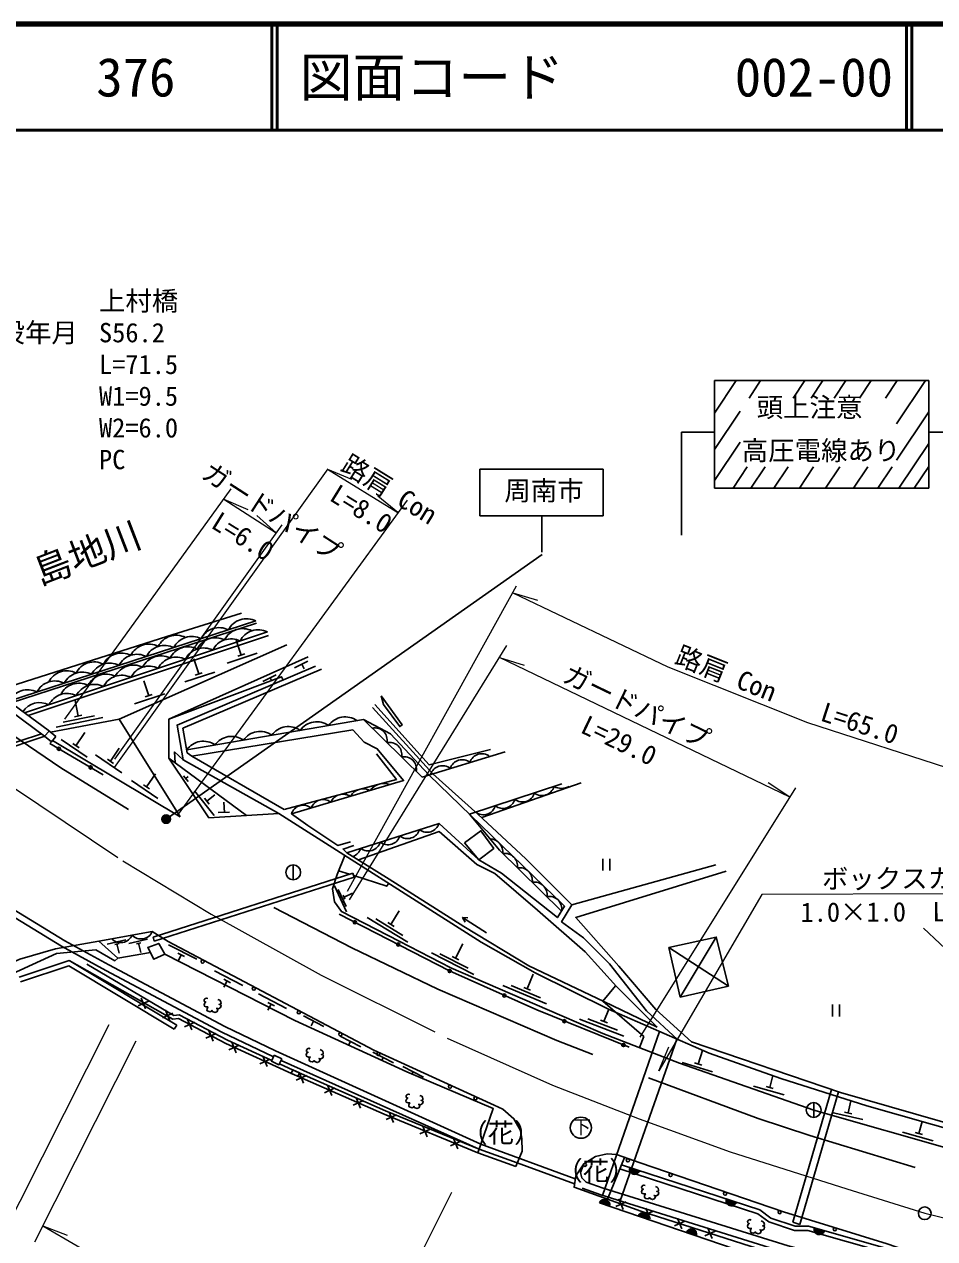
# Model space of a CAD drawing. Units: millimetres at full size, sheet at 1:1000; details may follow other scales. Extents: x 40000 to 680000, y 20000 to 380000.
# Drawn here: x 94337 to 180427, y 265152 to 380000 of the extents above; entities that cross this region are included whole.
import ezdxf
from ezdxf.enums import TextEntityAlignment as Align

# ---------------------------------------------------------------- set-up
doc = ezdxf.new("R2010")
doc.units = ezdxf.units.MM
doc.header["$LTSCALE"] = 1000
doc.linetypes.add('CHAIN', pattern=[18.5, 12, -1.5, 3.5, -1.5])
for name, color, linetype, lineweight in [('M-BGD', 7, 'Continuous', 25), ('M-BGD-EXST', 7, 'Continuous', 25), ('M-BMK', 2, 'CHAIN', 13), ('M-BMK-SRVR', 3, 'Continuous', 25), ('M-STR-HTXT', 7, 'Continuous', 13), ('M-STR-STR1', 1, 'Continuous', 25), ('M-STR-STRC', 7, 'Continuous', 25), ('M-TTL', 2, 'Continuous', 140), ('M-TTL-LINE', 7, 'Continuous', 50)]:
    doc.layers.add(name, color=color, linetype=linetype, lineweight=lineweight)
doc.layers.add('M-BMK-HTXT', color=7, linetype='Continuous')
doc.layers.add('M-TTL-TXT', color=7, linetype='Continuous')
doc.styles.add('ＭＳ ゴシック', font='')
doc.styles.get('ＭＳ ゴシック').set_extended_font_data('MS Gothic')

msp = doc.modelspace()

# ---------------------------------------------------------------- hatches: boundary and pattern name
at = {"layer": 'M-BGD'}
for points in [[(152536, 271584), (151586, 271895, 1)], [(148724, 268533), (149671, 268210, 1)], [(161671, 268602), (160721, 268912, 1)], [(152389, 267284), (153335, 266962, 1)], [(156942, 265733), (157888, 265410, 0.41421), (157576, 266045, 0.41421)], [(169996, 265897), (169034, 266170, 1)]]:
    msp.add_hatch(color=256, dxfattribs=at).paths.add_polyline_path(points)
at = {"layer": 'M-STR-STRC'}
msp.add_hatch(color=256, dxfattribs=at).paths.add_polyline_path([(108086, 305048, 0.41421), (107534, 305171, 0.41421), (107411, 304619, 1)])

# ---------------------------------------------------------------- linework, layer by layer
at = {"layer": 'M-BGD'}
for p, q in [((92861, 315979), (116234, 323571)), ((93085, 315814), (116304, 323356)), ((94362, 314879), (117326, 322534)), ((94697, 314634), (117433, 322213)), ((114850, 320340), (114378, 321764)), ((113520, 319584), (116368, 320527)), ((114518, 320230), (115182, 320450)), ((110836, 318559), (110365, 319982)), ((121164, 319770), (119883, 319155)), ((120576, 319488), (120804, 319038)), ((109507, 317802), (112354, 318745)), ((110504, 318448), (111168, 318669)), ((118168, 318467), (116887, 317852)), ((117580, 318184), (117708, 317931)), ((106101, 316497), (105629, 317921)), ((99436, 314580), (99137, 316050)), ((104771, 315741), (107619, 316684)), ((105769, 316387), (106433, 316607)), ((127250, 315394), (132956, 309122)), ((97352, 313542), (101761, 314442)), ((98027, 313986), (100966, 314586)), ((99094, 314510), (99779, 314650)), ((103318, 314294), (109061, 305034)), ((99221, 311776), (100064, 313017)), ((96737, 311996), (96898, 312151)), ((101800, 309021), (96737, 311996)), ((96990, 312262), (109061, 305034)), ((97812, 312371), (100293, 310685)), ((98932, 311973), (99511, 311580)), ((102481, 310304), (103324, 311545)), ((101072, 310899), (103553, 309213)), ((102191, 310501), (102770, 310108)), ((115340, 305169), (108003, 310612)), ((105894, 307879), (106737, 309120)), ((104484, 308474), (106966, 306788)), ((105604, 308076), (106183, 307682)), ((109389, 308941), (109827, 308395)), ((109608, 308668), (109845, 308858)), ((136441, 305293), (145176, 308156)), ((137594, 304972), (146980, 308263)), ((110418, 307511), (112294, 305170)), ((111371, 306801), (111809, 306255)), ((111590, 306528), (112341, 307130)), ((113258, 305466), (113213, 306428)), ((112676, 305464), (113752, 305486)), ((149041, 301080), (149041, 299962)), ((149708, 301080), (149708, 299962)), ((119764, 300500), (119764, 299100)), ((125100, 299618), (124058, 299956)), ((146108, 296712), (159741, 300517)), ((125412, 299718), (106509, 293660)), ((125533, 299340), (106630, 293282)), ((125412, 299718), (125533, 299340)), ((123676, 298522), (124809, 296071)), ((124028, 298189), (124784, 296555)), ((124481, 297638), (124657, 297257)), ((124569, 297448), (125386, 297825)), ((126773, 295528), (130612, 293181)), ((127569, 295393), (130129, 293828)), ((129005, 294866), (129788, 296146)), ((135787, 295523), (136019, 295074)), ((128707, 295049), (129304, 294684)), ((103937, 293413), (102184, 293005)), ((103306, 293081), (102897, 292986)), ((103101, 293034), (103305, 292157)), ((105983, 293467), (104230, 293060)), ((105352, 293136), (104943, 293041)), ((105147, 293088), (105351, 292212)), ((106509, 293660), (106630, 293282)), ((110648, 291583), (107981, 292956)), ((135114, 291694), (135793, 293032)), ((159776, 293677), (156353, 288005)), ((103180, 291677), (106260, 292206)), ((109489, 291842), (108866, 292163)), ((109177, 292003), (108874, 291412)), ((132836, 292177), (136849, 290141)), ((133641, 292105), (136316, 290748)), ((134802, 291852), (135426, 291536)), ((155300, 292683), (160917, 289043)), ((114990, 289104), (112323, 290477)), ((113830, 289364), (113208, 289684)), ((113519, 289524), (113215, 288934)), ((141882, 288783), (142464, 290165)), ((119142, 286924), (116475, 288297)), ((139576, 289103), (143723, 287357)), ((140383, 289088), (143148, 287925)), ((141560, 288919), (142205, 288647)), ((106078, 287616), (105103, 287173)), ((105795, 286899), (105386, 287890)), ((117982, 287184), (117360, 287504)), ((117671, 287344), (117367, 286754)), ((170773, 287288), (170773, 286170)), ((171439, 287288), (171439, 286170)), ((108384, 286487), (107408, 286044)), ((108100, 285770), (107692, 286761)), ((122667, 285223), (120730, 286221)), ((149145, 285678), (149602, 286862)), ((108525, 284964), (108760, 285355)), ((110472, 285618), (109496, 285175)), ((110188, 284901), (109779, 285892)), ((112185, 283845), (111776, 284835)), ((121698, 285722), (121478, 285294)), ((146830, 285929), (151028, 284308)), ((147638, 285939), (150436, 284858)), ((148819, 285805), (149472, 285552)), ((112468, 284562), (111493, 284118)), ((114375, 282745), (113966, 283736)), ((126150, 283298), (124212, 284296)), ((125181, 283797), (125003, 283452)), ((149012, 269251), (154408, 284748)), ((156029, 284035), (150694, 268730)), ((114658, 283462), (113683, 283019)), ((129246, 281794), (127308, 282791)), ((158060, 281673), (158459, 282966)), ((117574, 282139), (116598, 281696)), ((117290, 281422), (116882, 282413)), ((137352, 273617), (118616, 282013)), ((128277, 282292), (128133, 282013)), ((132074, 280428), (130137, 281425)), ((156538, 281829), (159405, 280944)), ((157726, 281776), (158394, 281570)), ((121035, 280581), (120059, 280138)), ((120751, 279864), (120343, 280855)), ((131106, 280927), (130997, 280715)), ((164822, 279463), (165131, 280573)), ((123707, 279405), (122732, 278962)), ((123424, 278688), (123015, 279678)), ((163296, 279578), (166186, 278771)), ((164484, 279557), (165159, 279369)), ((167010, 266701), (170683, 279251)), ((126412, 278215), (125436, 277771)), ((126128, 277498), (125720, 278488)), ((167675, 266506), (171340, 279028)), ((168987, 278021), (168987, 276621)), ((172236, 277048), (172507, 278187)), ((129541, 276858), (128566, 276415)), ((129258, 276141), (128849, 277131)), ((170708, 277102), (173627, 276410)), ((171896, 277128), (172577, 276967)), ((132431, 274793), (132023, 275784)), ((178921, 275101), (179238, 276234)), ((132715, 275510), (131739, 275067)), ((135319, 273652), (134910, 274643)), ((177395, 275216), (180284, 274408)), ((178584, 275195), (179258, 275006)), ((135602, 274369), (134626, 273926)), ((146377, 270342), (140935, 272316)), ((149483, 268885), (151091, 272843)), ((150979, 267926), (150570, 268917)), ((151262, 268643), (150287, 268200)), ((153801, 267758), (152825, 267314)), ((153517, 267041), (153109, 268031)), ((156786, 266800), (155810, 266357)), ((156502, 266083), (156094, 267074)), ((167675, 266506), (167010, 266701)), ((159656, 265880), (158681, 265437)), ((159373, 265163), (158964, 266153))]:
    msp.add_line(p, q, dxfattribs=at)
for points in [[(61262, 339925), (69607, 331784), (75166, 326908), (81899, 321320), (90176, 314850), (97803, 309676), (104182, 305754)], [(91554, 316936), (107831, 322097), (114865, 324316)], [(96819, 313056), (103318, 314294), (119167, 321327)], [(121183, 320178), (107990, 314273), (108003, 310612), (111788, 304941), (118396, 305366)], [(121887, 319295), (108787, 313723), (109345, 310424), (118396, 305366), (137542, 293186), (142649, 290300), (149587, 286868), (159099, 282685), (165862, 280317), (174005, 277707), (183218, 275115), (183672, 274301), (192333, 272361), (203988, 270177), (210969, 269045), (215834, 268453), (222414, 267871), (229294, 267279)], [(107990, 314273), (118673, 318295), (118805, 317985)], [(118905, 305730), (110194, 310784), (109749, 311086), (109341, 313430), (122437, 319018)], [(127473, 315665), (132616, 309962), (138435, 311427)], [(109697, 311384), (126417, 314253), (131948, 308815), (139814, 311211)], [(126417, 314253), (128961, 312908), (132602, 309014)], [(110194, 310784), (125403, 313271), (126463, 312109), (127710, 311490), (130211, 308477), (119598, 305327)], [(108607, 310165), (108547, 311192), (109345, 310424)], [(118905, 305730), (129526, 308590), (127628, 311005)], [(75693, 309752), (83426, 302677), (91321, 296802), (97871, 292805), (102051, 290531), (113027, 284700), (117847, 282375)], [(76362, 309944), (83804, 303135), (91653, 297294), (98167, 293319), (102332, 291053), (113296, 285230), (118105, 282909), (137521, 274104), (146444, 270802)], [(124850, 301659), (133555, 304422), (137329, 300983), (139453, 299729), (144749, 295527), (145426, 296586), (132602, 309014)], [(132956, 309122), (137238, 305304), (141752, 301083), (146108, 296712), (145140, 295122), (147213, 293595), (149687, 291146), (153160, 286715), (156117, 283996)], [(125171, 302685), (123981, 302342), (121144, 304229), (119598, 305327)], [(145141, 296139), (139275, 301900), (136441, 305293)], [(154192, 285160), (150327, 288994), (147368, 292273), (142852, 296208), (138822, 299688), (137131, 300549), (133578, 303654), (125946, 300970)], [(154192, 285160), (149134, 287579), (142052, 290971), (135907, 294687), (128827, 299160), (124850, 301659), (124478, 302005), (125501, 302344)], [(124635, 301397), (123915, 299598), (123494, 298226), (123662, 297012), (124324, 296086), (129790, 293276), (134657, 290774), (144942, 286322), (149054, 284573), (156288, 281742), (168987, 277321), (182700, 273414), (183672, 274301)], [(160700, 299924), (146486, 295541), (150556, 290933), (154071, 286821), (157421, 283756), (171518, 278968), (183242, 275610), (183962, 274774), (192230, 272799), (203696, 270684), (211544, 269517), (217395, 268763), (227288, 267577), (229294, 267279)], [(128791, 298753), (128612, 298481), (125484, 299494)], [(117937, 296482), (125300, 292646), (133454, 288743), (144690, 283888), (148087, 282577)], [(124126, 295837), (134556, 290476), (142794, 286781), (151522, 283257)], [(138056, 294069), (135787, 295523), (136291, 295499)], [(140812, 271978), (141418, 273445), (141399, 274608), (141257, 275387), (140637, 276501), (139596, 277416), (138765, 277796), (127398, 282978), (107947, 293247), (106442, 294192), (101387, 293291), (97287, 292577), (93927, 291576), (85411, 287753), (81763, 285161)], [(179376, 294522), (188642, 285816), (183242, 275610)], [(101387, 293291), (103180, 291677), (102905, 291434), (101117, 292460), (97392, 292132), (85926, 286876), (82500, 284788)], [(107619, 292051), (119927, 285787), (130495, 280927), (138689, 277473), (137234, 273277)], [(93851, 289887), (98596, 291457), (108760, 285355)], [(93994, 289453), (98540, 290957), (108525, 284964)], [(140812, 271978), (137234, 273277), (128355, 276923), (119604, 280774), (113384, 283597), (108915, 285962), (108388, 285904), (98596, 291457)], [(117734, 282018), (113543, 283920), (108986, 286331), (108464, 286274), (100240, 291113)], [(150257, 289072), (149044, 287622), (152912, 284271), (152502, 283223)], [(111685, 287866), (111557, 287912), (111445, 287867), (111339, 287733), (111359, 287603), (111441, 287544), (111501, 287533), (111396, 287472), (111331, 287283), (111363, 287146), (111545, 287077), (111692, 287096), (111615, 286899), (111612, 286733), (111736, 286657), (111918, 286619), (112043, 286675), (112076, 286736), (112128, 286653), (112360, 286551), (112534, 286619), (112633, 286779), (112591, 286890), (112520, 286942), (112714, 286894), (112905, 287007), (112958, 287206), (112887, 287283), (112759, 287314), (112916, 287359), (112938, 287447), (112897, 287617), (112815, 287707), (112643, 287785)], [(121356, 283123), (121228, 283169), (121116, 283124), (121009, 282990), (121029, 282860), (121112, 282801), (121172, 282790), (121066, 282729), (121002, 282540), (121034, 282403), (121215, 282334), (121363, 282353), (121286, 282156), (121283, 281990), (121407, 281914), (121589, 281876), (121714, 281932), (121746, 281993), (121799, 281910), (122031, 281808), (122204, 281876), (122303, 282036), (122261, 282147), (122191, 282199), (122384, 282151), (122576, 282264), (122629, 282463), (122557, 282540), (122430, 282571), (122587, 282616), (122609, 282704), (122568, 282874), (122486, 282964), (122313, 283042)], [(140935, 272316), (137364, 273613), (128495, 277254), (119751, 281103), (118461, 281688)], [(153372, 280358), (163748, 276512), (168604, 274908), (178591, 271883)], [(130784, 278786), (130656, 278831), (130544, 278786), (130438, 278653), (130458, 278522), (130541, 278464), (130600, 278452), (130495, 278391), (130430, 278202), (130463, 278065), (130644, 277996), (130791, 278015), (130714, 277818), (130711, 277652), (130835, 277576), (131017, 277538), (131142, 277594), (131175, 277655), (131228, 277573), (131459, 277470), (131633, 277538), (131732, 277698), (131690, 277809), (131619, 277861), (131813, 277813), (132004, 277926), (132057, 278125), (131986, 278202), (131858, 278234), (132015, 278278), (132037, 278366), (131996, 278537), (131914, 278627), (131742, 278704)], [(147251, 272246), (146939, 271416), (147045, 270902), (147459, 270511), (149084, 269943), (166579, 264468), (179119, 261235), (186599, 259556)], [(150657, 271775), (163689, 267520), (164750, 266741), (167154, 265922), (168434, 265922), (175747, 263858), (176372, 263468)], [(150809, 272148), (163875, 267882), (164938, 267102), (167221, 266324), (168489, 266324), (175912, 264229), (176617, 263789)], [(147100, 269919), (148871, 269300), (166393, 263816), (178960, 260576), (186434, 258899)], [(153062, 270171), (152934, 270216), (152822, 270171), (152716, 270037), (152736, 269907), (152818, 269848), (152878, 269837), (152773, 269776), (152708, 269587), (152740, 269450), (152922, 269381), (153069, 269400), (152992, 269203), (152989, 269037), (153113, 268961), (153295, 268923), (153420, 268979), (153453, 269040), (153505, 268958), (153737, 268855), (153911, 268923), (154010, 269083), (153968, 269194), (153897, 269246), (154091, 269198), (154282, 269311), (154335, 269510), (154264, 269587), (154136, 269618), (154293, 269663), (154315, 269751), (154274, 269922), (154192, 270012), (154020, 270089)], [(177128, 259741), (161454, 264195), (148724, 268533)], [(163069, 266918), (162941, 266963), (162829, 266918), (162723, 266785), (162743, 266654), (162825, 266596), (162885, 266584), (162780, 266523), (162715, 266334), (162747, 266197), (162928, 266128), (163076, 266147), (162999, 265950), (162996, 265784), (163120, 265708), (163302, 265670), (163427, 265726), (163460, 265787), (163512, 265705), (163744, 265602), (163918, 265670), (164017, 265830), (163975, 265941), (163904, 265993), (164098, 265945), (164289, 266058), (164342, 266257), (164271, 266334), (164143, 266366), (164300, 266410), (164322, 266498), (164281, 266669), (164199, 266759), (164027, 266836)]]:
    msp.add_lwpolyline(points, dxfattribs=at)
for points in [[(128095, 316503), (130062, 313735), (129848, 313582), (128296, 315673)], [(135963, 302599), (137509, 303734), (138733, 302066), (137329, 300983)], [(107619, 292051), (106576, 291581), (106014, 292694), (107059, 293080)], [(156353, 288005), (160917, 289043), (159776, 293677), (155300, 292683)], [(117964, 282501), (118685, 282158), (118419, 281599), (117698, 281943)], [(119740, 281107), (120350, 280839), (120197, 280514), (119584, 280783)], [(179621, 259689), (163079, 264404), (152637, 267753), (146329, 270017), (146488, 271101), (147251, 272246), (148355, 272928), (149445, 273176), (150322, 273115), (152590, 272313), (166131, 267692), (175926, 264673), (177671, 264059), (178487, 263390), (179312, 262554), (179587, 261759), (179802, 260871), (179765, 260238)]]:
    msp.add_lwpolyline(points, close=True, dxfattribs=at)
for centre, radius in [((97610, 311484), 150), ((100608, 309722), 150), ((119764, 299800), 700), ((125596, 295082), 150), ((129702, 292971), 150), ((111198, 291361), 150), ((134556, 290476), 150), ((116040, 288804), 150), ((139729, 288156), 150), ((120300, 286556), 150), ((145406, 285726), 150), ((124231, 284481), 150), ((127808, 282626), 150), ((150993, 283470), 150), ((134596, 279532), 150), ((137007, 278432), 150), ((168987, 277321), 700), ((147358, 272136), 150), ((151416, 272569), 150), ((155449, 271179), 150), ((160608, 269419), 150), ((165767, 267658), 150), ((170982, 266040), 150)]:
    msp.add_circle(centre, radius, dxfattribs=at)
for centre, radius, start, end in [((112768, 321026), 1917, 62.76128, 153.22834), ((114991, 320931), 1917, 63.2022, 153.66926), ((115357, 321867), 1917, 62.76128, 153.22834), ((116462, 320823), 1917, 63.2022, 153.66926), ((108710, 320304), 1917, 62.76128, 153.22834), ((110179, 320185), 1917, 62.76128, 153.22834), ((112409, 320070), 1917, 63.2022, 153.66926), ((113880, 319962), 1917, 63.2022, 153.66926), ((103533, 318622), 1917, 62.76128, 153.22834), ((106121, 319463), 1917, 62.76128, 153.22834), ((107591, 319344), 1917, 62.76128, 153.22834), ((109827, 319209), 1917, 63.2022, 153.66926), ((111298, 319102), 1917, 63.2022, 153.66926), ((100944, 317781), 1917, 62.76128, 153.22834), ((102414, 317662), 1917, 62.76128, 153.22834), ((104663, 317488), 1917, 63.2022, 153.66926), ((105002, 318503), 1917, 62.76128, 153.22834), ((106134, 317380), 1917, 63.2022, 153.66926), ((107245, 318348), 1917, 63.2022, 153.66926), ((108716, 318241), 1917, 63.2022, 153.66926), ((98356, 316940), 1917, 62.76128, 153.22834), ((99825, 316822), 1917, 62.76128, 153.22834), ((102081, 316627), 1917, 63.2022, 153.66926), ((103551, 316519), 1917, 63.2022, 153.66926), ((94648, 315140), 1917, 62.76128, 153.22834), ((97236, 315981), 1917, 62.76128, 153.22834), ((99499, 315766), 1917, 63.2022, 153.66926), ((100969, 315659), 1917, 63.2022, 153.66926), ((95805, 313937), 1917, 63.2022, 146.572), ((98387, 314798), 1917, 63.2022, 153.66926), ((119314, 311665), 1917, 54.50093, 144.96799), ((121996, 312125), 1917, 54.50093, 144.96799), ((124679, 312585), 1917, 54.50093, 144.96799), ((113949, 310744), 1917, 54.50093, 144.96799), ((116631, 311205), 1917, 54.50093, 144.96799), ((127482, 312283), 1173, 349.59754, 101.38194), ((111266, 310284), 1917, 54.50093, 144.96799), ((128868, 310921), 1173, 349.59754, 101.38194), ((130253, 309559), 1173, 349.59754, 101.38194), ((135740, 309282), 1173, 51.04585, 162.83024), ((137598, 309848), 1173, 51.04585, 162.83024), ((133881, 308716), 1173, 51.04585, 162.83024), ((128318, 306677), 1534, 67.24107, 145.8234), ((143290, 308231), 1173, 232.2543, 344.0387), ((145132, 309355), 1614, 243.75332, 297.24573), ((122593, 305481), 1200, 52.49561, 160.56885), ((124493, 305908), 1281, 57.23034, 155.83412), ((126400, 306310), 1389, 62.15149, 150.91298), ((139597, 307020), 1173, 232.2543, 344.0387), ((141444, 307625), 1173, 232.2543, 344.0387), ((120717, 304973), 1173, 50.64004, 162.42443), ((137751, 306415), 1173, 232.2543, 344.0387), ((132430, 304755), 1173, 231.71705, 343.50145), ((128726, 303579), 1173, 231.71705, 343.50145), ((130578, 304167), 1173, 231.71705, 343.50145), ((125022, 302404), 1173, 289.87605, 343.50145), ((126874, 302991), 1173, 231.71705, 343.50145), ((138333, 301701), 1268, 354.75696, 87.72643), ((139758, 300364), 1232, 353.45504, 97.58211), ((141167, 299026), 1212, 352.23317, 98.80398), ((142576, 297687), 1193, 351.02423, 100.01292), ((143987, 296350), 1173, 349.62638, 101.41078), ((105370, 294669), 1173, 224.21503, 335.99942), ((103457, 294328), 1173, 224.21503, 335.99942), ((152061, 271739), 500, 161.91991, 341.91991), ((149197, 268372), 500, 341.18417, 161.18417), ((161196, 268757), 500, 161.91991, 341.91991), ((152862, 267123), 500, 341.18417, 161.18417), ((157415, 265572), 500, 341.18417, 161.18417), ((169515, 266034), 500, 164.13543, 344.13543)]:
    msp.add_arc(centre, radius, start, end, dxfattribs=at)
at = {"layer": 'M-BGD-EXST'}
msp.add_circle((146970, 275650), 1000, dxfattribs=at)
at = {"layer": 'M-BMK'}
msp.add_lwpolyline([(89517, 310751), (93217, 307891), (103667, 300889), (112022, 295842), (122425, 290078), (134339, 284127), (144288, 279675), (152472, 276492), (161079, 273372), (172120, 269863), (179486, 267556), (189640, 265088), (201560, 262651), (209950, 261190), (216994, 260321), (223954, 259615), (231352, 258918), (244080, 258407), (257064, 258425), (274968, 259550)], dxfattribs=at)
at = {"layer": 'M-BMK-SRVR'}
msp.add_circle((179486, 267556), 600, dxfattribs=at)
at = {"layer": 'M-STR-HTXT'}
for p, q in [((123036, 337949), (102836, 309700)), ((123020, 337926), (129663, 333814)), ((123020, 337926), (125284, 336976)), ((98184, 314292), (113908, 336059)), ((129663, 333814), (127775, 335384)), ((130535, 335010), (108886, 305316)), ((113215, 335100), (118153, 331913)), ((113215, 335100), (115461, 334108)), ((118153, 331913), (116324, 333551)), ((118677, 332648), (102869, 310518)), ((124913, 298005), (140883, 326897)), ((140523, 326246), (142876, 325546)), ((125079, 297207), (139976, 321258)), ((166720, 306903), (139263, 320108)), ((139263, 320108), (141615, 319403)), ((166720, 306903), (164677, 308265)), ((167271, 307785), (152531, 284214)), ((102322, 285387), (90267, 261463)), ((95329, 264863), (104924, 283864)), ((154339, 281020), (155271, 283291)), ((134724, 269527), (122320, 244608)), ((96085, 266362), (98376, 265480))]:
    msp.add_line(p, q, dxfattribs=at)
for points in [[(140523, 326246), (155189, 319230), (168385, 313961), (182627, 309366), (194990, 305967)], [(198576, 297842), (164085, 297695), (154339, 281020)], [(96085, 266362), (99342, 264478), (103784, 261814), (118712, 254433), (125888, 251775)]]:
    msp.add_lwpolyline(points, dxfattribs=at)
at = {"layer": 'M-STR-STR1'}
for p, q in [((84755, 309189), (95950, 312905)), ((84979, 308927), (96265, 312673)), ((96255, 312681), (96691, 313163)), ((97311, 312651), (96898, 312151))]:
    msp.add_line(p, q, dxfattribs=at)
for points in [[(96898, 312151), (96255, 312681), (90813, 316676), (83696, 322077), (79142, 325854), (75044, 329253), (69216, 334560), (61290, 342394)], [(97311, 312651), (96589, 313247), (91200, 317195), (84099, 322584), (79555, 326353), (75469, 329742), (69662, 335030), (61746, 342855)]]:
    msp.add_lwpolyline(points, dxfattribs=at)
at = {"layer": 'M-STR-STRC'}
for p, q in [((159605, 346306), (179870, 346306)), ((159605, 346306), (159605, 336131)), ((161658, 346306), (159605, 343232)), ((162867, 344656), (163968, 346306)), ((167049, 344656), (168150, 346306)), ((168732, 344656), (169833, 346306)), ((170914, 344656), (172015, 346306)), ((173322, 344656), (174424, 346306)), ((175783, 344656), (176884, 346306)), ((176819, 342212), (179553, 346306)), ((179870, 346306), (179870, 336131)), ((159605, 339772), (162029, 343402)), ((176819, 338771), (179870, 343340)), ((156470, 341441), (159605, 341441)), ((156470, 341441), (156470, 331688)), ((179870, 341441), (183006, 341441)), ((159605, 336853), (162029, 340483)), ((179870, 340367), (177041, 336131)), ((149085, 337939), (137401, 337939)), ((137401, 333499), (137401, 337939)), ((149085, 333499), (149085, 337939)), ((161355, 336131), (162706, 338153)), ((163039, 336131), (164389, 338153)), ((165220, 336131), (166571, 338153)), ((167629, 336131), (168980, 338153)), ((170089, 336131), (171440, 338153)), ((172758, 336131), (174109, 338153)), ((175056, 336131), (176407, 338153)), ((179870, 338188), (178497, 336131)), ((159605, 336131), (179870, 336131)), ((137401, 333499), (149085, 333499)), ((143285, 333499), (143285, 330091)), ((107749, 304834), (143309, 329859))]:
    msp.add_line(p, q, dxfattribs=at)
msp.add_circle((107749, 304834), 400, dxfattribs=at)
at = {"layer": 'M-TTL'}
msp.add_line((680000, 380000), (40000, 380000), dxfattribs=at)
at = {"layer": 'M-TTL-LINE'}
for p, q in [((117750, 380000), (117750, 370000)), ((118250, 380000), (118250, 370000)), ((177750, 380000), (177750, 370000)), ((178250, 380000), (178250, 370000)), ((40000, 370000), (680000, 370000))]:
    msp.add_line(p, q, dxfattribs=at)

# ---------------------------------------------------------------- texts
at = {"layer": 'M-BGD-EXST', "style": 'ＭＳ ゴシック'}
msp.add_text('下', height=1320, dxfattribs=at).set_placement((146117, 274662), align=Align.BOTTOM_LEFT)
at = {"layer": 'M-BMK-HTXT', "style": 'ＭＳ ゴシック'}
msp.add_text('島地川', height=2566, rotation=21.068, dxfattribs=at).set_placement((96120, 326199), align=Align.BOTTOM_LEFT)
for p in [(135650, 273695), (144642, 270117)]:
    msp.add_text('（花）', height=1833, dxfattribs=at).set_placement(p, align=Align.BOTTOM_LEFT)
at = {"layer": 'M-STR-HTXT', "style": 'ＭＳ ゴシック'}
for s, p in [('上村橋', (101399, 352373)), ('架設年月', (89399, 349373)), ('S56.2', (101399, 349373)), ('L=71.5', (101399, 346373)), ('W1=9.5', (101399, 343373)), ('W2=6.0', (101399, 340373)), ('PC', (101399, 337373))]:
    msp.add_text(s, height=1833, dxfattribs=at).set_placement(p, align=Align.BOTTOM_LEFT)
for s, rotation, p in [('路肩 Con', 328.237, (123847, 337414)), ('ガードパイプ', 327.162, (110676, 336738)), ('L=8.0', 328.237, (122792, 334576)), ('L=6.0', 328.237, (111599, 331980)), ('路肩 Con', 338.236, (155516, 319099)), ('ガードパイプ', 334.316, (144866, 317413)), ('L=65.0', 342.116, (169335, 313655)), ('L=29.0', 334.316, (146577, 312577)), ('ボックスカルバート', 0.243, (169768, 297719)), ('1.0×1.0\u3000L=14.1', 0.243, (167742, 294563))]:
    msp.add_text(s, height=1833, rotation=rotation, dxfattribs=at).set_placement(p, align=Align.BOTTOM_LEFT)
at = {"layer": 'M-STR-STRC', "style": 'ＭＳ ゴシック'}
for s, p in [('頭上注意', (163591, 342313)), ('高圧電線あり', (162181, 338225)), ('周南市', (139730, 334431))]:
    msp.add_text(s, height=1833, dxfattribs=at).set_placement(p, align=Align.BOTTOM_LEFT)
at = {"layer": 'M-TTL-TXT', "style": 'ＭＳ ゴシック'}
for s, p in [('376', (101142, 375000)), ('図面コード', (120380, 375000)), ('002-00', (161521, 375000))]:
    msp.add_text(s, height=3666, dxfattribs=at).set_placement(p, align=Align.MIDDLE_LEFT)

doc.saveas('drawing.dxf')
